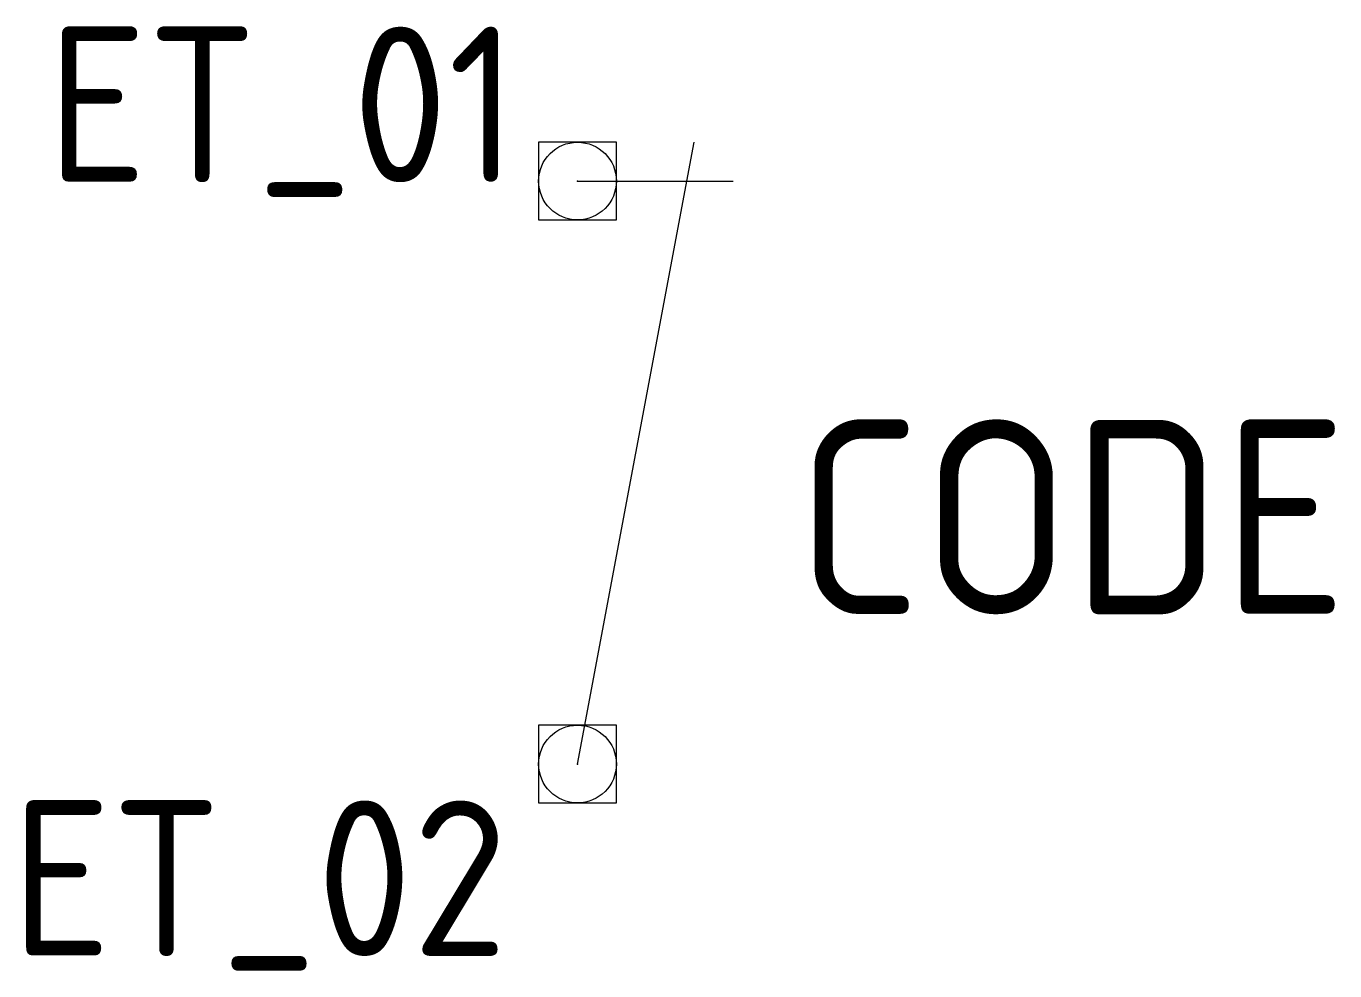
# Model space of a CAD drawing. Extents: x 111.1 to 127.9, y 141.2 to 153.3.
import ezdxf
from ezdxf.enums import TextEntityAlignment as Align

# ---------------------------------------------------------------- set-up
doc = ezdxf.new("R2010")
doc.units = 0
doc.header["$LTSCALE"] = 10
doc.header["$MEASUREMENT"] = 0
doc.header["$PDMODE"] = 96
doc.header["$PDSIZE"] = 1
doc.layers.get('0').update_dxf_attribs({"linetype": 'CONTINUOUS'})
for name, color, linetype in [('C', 7, 'CONTINUOUS'), ('TKST2', 1, 'CONTINUOUS'), ('TKST3', 3, 'CONTINUOUS')]:
    doc.layers.add(name, color=color, linetype=linetype)
doc.styles.get("Standard").update_dxf_attribs({"font": 'iso8.shx'})

msp = doc.modelspace()

# ---------------------------------------------------------------- linework, layer by layer
for points in [[(118.21, 143.838), (119.71, 151.838)], [(118.21, 151.338), (120.21, 151.338)]]:
    msp.add_lwpolyline(points)
at = {"layer": 'C', "color": 1}
msp.add_point((118.21, 151.338), dxfattribs=at)
at = {"layer": 'C', "color": 2}
msp.add_point((118.21, 143.838), dxfattribs=at)

# ---------------------------------------------------------------- texts
at = {"layer": 'TKST2'}
msp.add_attdef('ET_01', text='', height=2, dxfattribs=at).set_placement((117.445, 153.324), align=Align.TOP_RIGHT)
msp.add_attdef('ET_02', text='', height=2, dxfattribs=at).set_placement((110.929, 143.369), align=Align.TOP_LEFT)
at = {"layer": 'TKST3'}
msp.add_attdef('CODE', (121.017, 145.765), '-F', height=2.5, dxfattribs=at)

doc.saveas('drawing.dxf')
